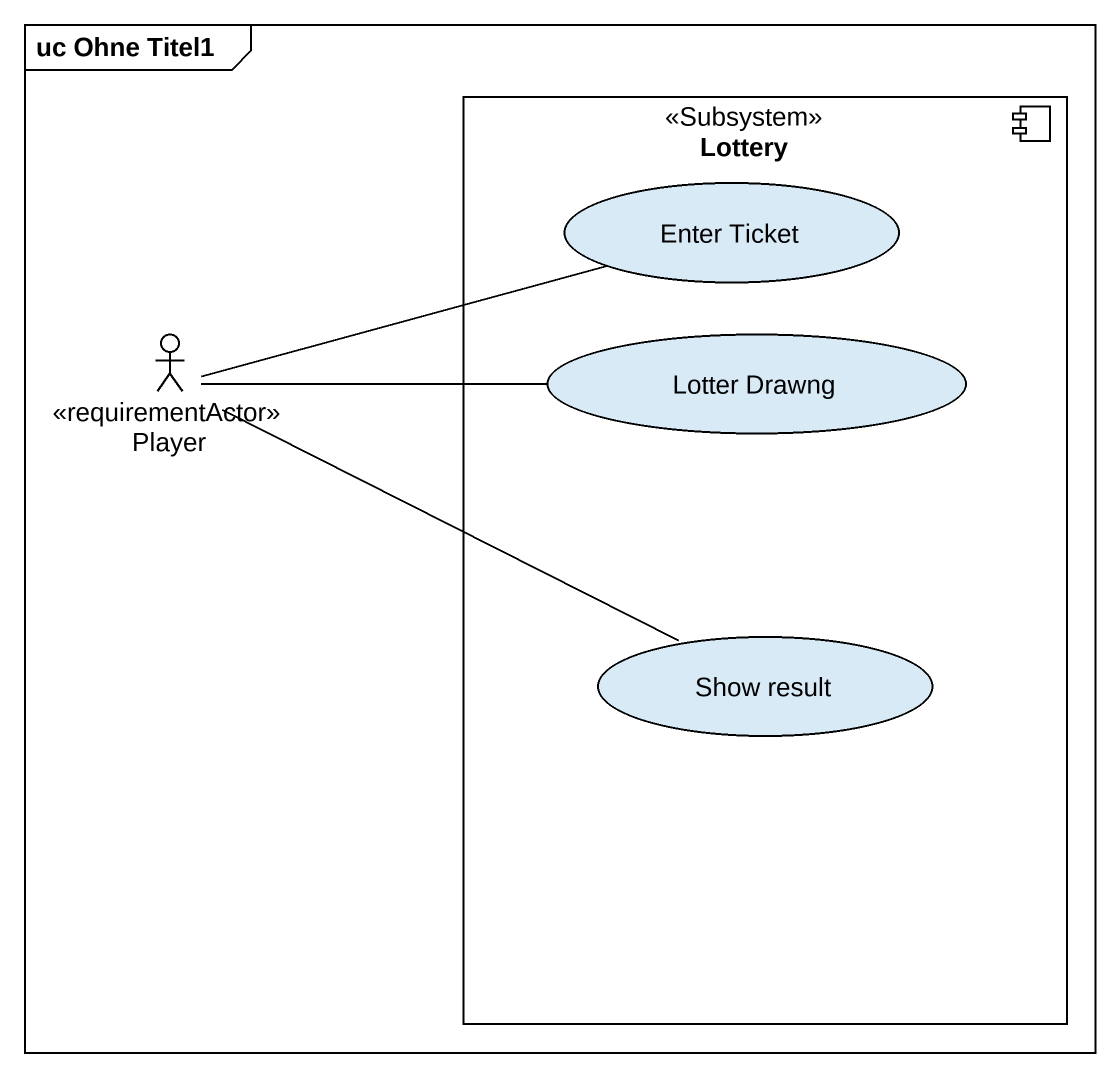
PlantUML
@startuml
mainframe uc Ohne Titel1
component Lottery <<Subsystem>> {
  usecase "Enter Ticket" as Enter_Ticket
  usecase "Lotter Drawng" as Lotter_Drawng
  usecase "Show result" as Show_result
}
actor Player <<requirementActor>>
Enter_Ticket -left- Player
Lotter_Drawng -left- Player
Show_result -left- Player
@enduml
